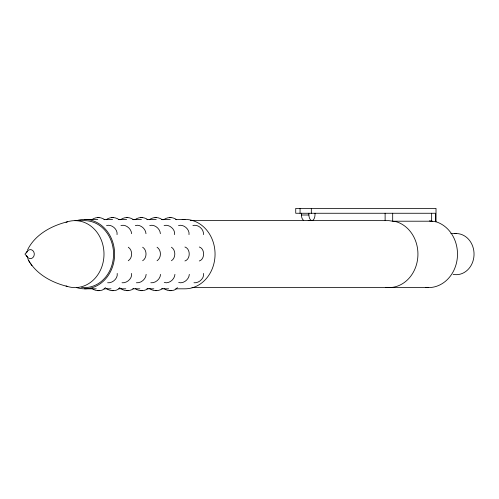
<?xml version="1.0" encoding="UTF-8"?>
<svg xmlns="http://www.w3.org/2000/svg" width="499" height="499" viewBox="0 0 499 499"><rect width="100%" height="100%" fill="white"/><g stroke="black" fill="none" stroke-linecap="round" stroke-linejoin="round"><path stroke-width="0.75" d="M131.593 233.688C131.418 228.804 125.81 223.995 120.945 225.56M145.982 233.688C145.808 228.804 140.207 223.995 135.335 225.56M160.379 233.688C160.198 228.804 154.596 223.995 149.725 225.56M117.053 234.624C117.907 229.365 111.633 223.932 106.555 225.56M174.619 234.624C175.467 229.365 169.192 223.932 164.115 225.56M189.009 234.624C189.863 229.365 183.588 223.932 178.511 225.56M203.399 234.624C204.253 229.365 197.978 223.932 192.901 225.56M26.628 252.956L26.852 251.864M27.607 249.768C35.142 234.505 51.528 225.673 67.496 221.781M105.47 287.617C102.632 291.709 95.608 291.453 91.984 288.503M119.86 287.617C117.028 291.709 110.005 291.453 106.381 288.503M177.426 287.617C174.588 291.709 167.564 291.453 163.94 288.503M27.638 250.935L24.95 254.122L27.638 257.303M91.754 219.735C95.284 216.834 101.203 216.834 104.734 219.735M106.15 219.735C109.674 216.834 115.6 216.834 119.124 219.735M120.54 219.735C124.064 216.834 129.99 216.834 133.514 219.735M134.93 219.735C138.454 216.834 144.379 216.834 147.904 219.735M149.32 219.735C152.85 216.834 158.769 216.834 162.3 219.735M163.709 219.735C167.24 216.834 173.159 216.834 176.69 219.735M133.744 288.503C130.22 291.41 124.295 291.41 120.77 288.503M148.134 288.503C144.61 291.41 138.685 291.41 135.16 288.503M162.531 288.503C159 291.41 153.081 291.41 149.55 288.503M128.274 260.746C132.753 257.927 132.753 250.049 128.274 247.23M142.664 260.746C147.143 257.927 147.143 250.049 142.664 247.23M157.054 260.746C161.539 257.927 161.539 250.049 157.054 247.23M171.45 260.746C175.929 257.927 175.929 250.049 171.45 247.23M184.936 260.983C190.649 259.174 190.649 248.795 184.936 246.993M199.326 260.983C205.039 259.174 205.039 248.795 199.326 246.993M190.337 220.639L311.944 220.546A6.169 3.081 90 0 0 315.006 215.007L315.006 213.26M99.027 217.626L97.461 217.626M113.416 217.626L111.851 217.626M127.813 217.626L126.241 217.626M142.203 217.626L140.637 217.626M156.592 217.626L155.027 217.626M170.982 217.626L169.417 217.626M97.692 290.611L99.257 290.611M112.082 290.611L113.647 290.611M126.472 290.611L128.043 290.611M140.868 290.611L142.433 290.611M155.258 290.611L156.823 290.611M169.648 290.611L171.213 290.611M301.371 213.26L301.371 215.007L308.875 215.007A6.169 3.081 90 0 0 311.944 220.546M84.562 219.423L97.798 219.423M104.029 219.423L112.593 219.423M118.824 219.423L126.609 219.423M132.84 219.423L141.404 219.423M146.856 219.423L156.199 219.423M161.651 219.423L170.215 219.423M175.66 219.423L185.004 219.423M308.189 220.589L388.939 220.639L396.443 221.781A33.483 28.998 90 0 1 417.451 260.222A33.483 28.998 90 0 1 385.914 287.418M75 220.639L84.562 220.639A33.483 28.998 -90 0 1 113.516 255.868A33.483 28.998 -90 0 1 81.537 287.418M432.259 221.207L392.688 221.207L392.688 213.26M429.402 220.87L436.014 221.781A33.483 28.998 90 0 1 457.015 260.222A33.483 28.998 90 0 1 425.479 287.418M450.846 233.551L456.236 233.551M192.015 287.599L428.51 287.599M84.562 288.821L96.245 288.821M104.029 288.821L111.034 288.821M118.824 288.821L125.829 288.821M132.84 288.821L139.845 288.821M146.856 288.821L153.86 288.821M161.651 288.821L168.656 288.821M175.66 288.821L185.004 288.821A34.699 30.052 90 0 0 215.025 252.475A34.699 30.052 90 0 0 182.154 219.579M193.974 282.771C198.827 283.332 204.384 278.467 203.567 273.427M150.798 282.771C155.439 283.313 160.372 279.035 160.541 274.369M136.408 282.771C141.049 283.313 145.982 279.035 146.151 274.369M122.018 282.771C126.871 283.332 132.428 278.467 131.605 273.427M107.622 282.771C112.481 283.332 118.038 278.467 117.215 273.427M67.496 286.463C53.119 282.97 38.697 275.567 30.239 263.042M178.673 282.49C183.538 284.056 189.146 279.247 189.321 274.369M164.283 282.49C169.149 284.056 174.75 279.247 174.931 274.369M27.607 258.476L29.703 262.231M28.499 260.428L31.936 265.593M26.628 255.288L26.852 256.374M436.014 221.781L436.014 208.389L295.726 208.389L295.726 213.26L435.402 213.26L435.402 221.781M431.654 213.26L431.654 221.207M385.122 213.26L385.122 220.489M311.32 208.389L311.32 213.26M308.875 213.26L308.875 215.007M300.061 208.389L300.061 213.26M66.049 222.273A33.483 28.998 -90 0 1 103.998 254.122A33.483 28.998 -90 0 1 66.049 285.964M27.015 251.87A4.503 3.898 -90 0 1 32.897 250.673A4.503 3.898 -90 0 1 32.897 257.571A4.503 3.898 -90 0 1 27.015 256.374M76.784 220.602A34.699 30.052 90 0 1 114.614 254.122A34.699 30.052 90 0 1 76.784 287.636M454.689 233.626A20.571 17.814 90 0 1 474.031 255.02A20.571 17.814 90 0 1 453.142 274.375M303.691 220.358A6.169 3.081 -90 0 1 301.371 215.007"/></g></svg>
